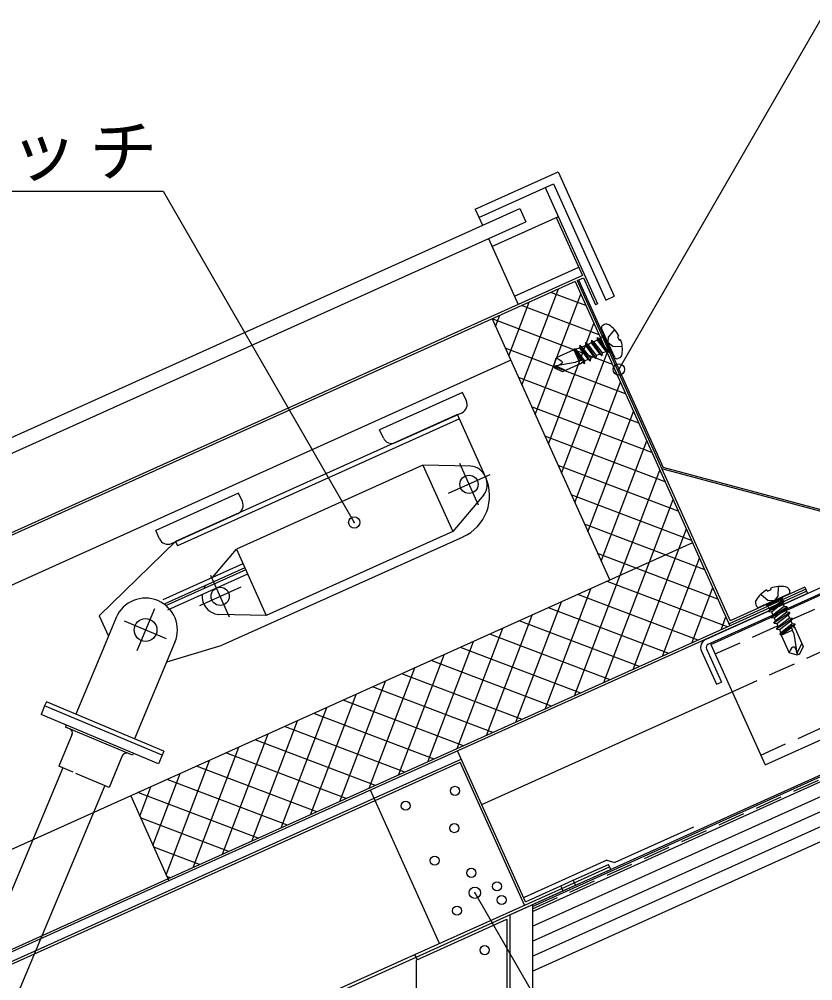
# Model space of a CAD drawing. Units: millimetres on the paper, enlarged 30 times, with parts at other scales. Extents: x -13026 to 11694, y -3820 to 4610.
# Drawn here: x -4223 to -3176, y 1605 to 2873 of the extents above; entities that cross this region are included whole.
import ezdxf

# ---------------------------------------------------------------- set-up
doc = ezdxf.new("R2010")
doc.units = ezdxf.units.MM
doc.header["$LTSCALE"] = 30
doc.header["$PDMODE"] = 32
doc.header["$PDSIZE"] = 15
doc.linetypes.add('CHAIN1', pattern=[8, 5, -1, 1, -1])
doc.linetypes.add('DASHED1', pattern=[1.8, 1.2, -0.6])
doc.layers.add('0-1', color=7, linetype='Continuous')
doc.styles.add('ＭＳ ゴシック', font='')
doc.styles.get('ＭＳ ゴシック').set_extended_font_data('MS Gothic')

msp = doc.modelspace()

# ---------------------------------------------------------------- linework, layer by layer
at = {"layer": '0-1'}
for p, q in [((-3431.74, 2410.92), (-3016.27, 3130.53)), ((-3528.81, 2650.75), (-3459.87, 2497.55)), ((-4671, 2646.19), (-4033.08, 2646.19)), ((-4033.08, 2646.19), (-3780.77, 2209.17)), ((-8278.81, 500.52), (-3562.43, 2623.11)), ((-3621.28, 2622.29), (-3611.68, 2600.95)), ((-3599.12, 2573.05), (-3511.58, 2612.45)), ((-3562.43, 2623.11), (-3554.55, 2605.61)), ((-3514.31, 2611.22), (-3479.84, 2534.62)), ((-3603.8, 2583.44), (-3564.65, 2496.45)), ((-3569.57, 2507.39), (-3484.76, 2545.56)), ((-3479.84, 2534.62), (-8267.34, 380.01)), ((-3489.55, 2526.95), (-8255.17, 382.2)), ((-3489.55, 2526.95), (-3285.17, 2072.83)), ((-3486.81, 2528.19), (-3478.61, 2531.88)), ((-3486.81, 2528.19), (-3284.9, 2079.53)), ((-3484.9, 2529.05), (-3373.47, 2281.45)), ((-3478.61, 2531.88), (-3462.6, 2496.31)), ((-3559.55, 2390.11), (-3511.38, 2517.13)), ((-3475.18, 2495.02), (-3521.49, 2512.58)), ((-3576.97, 2428.8), (-3550.07, 2499.72)), ((-3542.14, 2351.42), (-3481.96, 2510.09)), ((-3448.92, 2502.47), (-3437.98, 2507.4)), ((-3457.76, 2456.33), (-3560.18, 2495.17)), ((-3459.87, 2497.55), (-3462.6, 2496.31)), ((-3598.98, 2477.71), (-3443.85, 2133.01)), ((-3440.35, 2417.64), (-3598.86, 2477.76)), ((-3594.38, 2467.48), (-3588.76, 2482.31)), ((-3524.73, 2312.73), (-3464.55, 2471.41)), ((-3437.27, 2426.78), (-3454.51, 2465.08)), ((-3450.76, 2470.06), (-3453, 2469.05)), ((-3467.87, 2449.69), (-3468.26, 2445.83)), ((-3453.79, 2428.72), (-3467.87, 2449.69)), ((-3467.87, 2449.69), (-3464.72, 2447.43)), ((-3460.54, 2449.31), (-3464.72, 2447.43)), ((-3460.15, 2453.17), (-3460.54, 2449.31)), ((-3460.54, 2449.31), (-3448.61, 2434.2)), ((-3452.51, 2454.91), (-3457.22, 2451.06)), ((-3445.82, 2434.66), (-3457.22, 2451.06)), ((-3452.51, 2455.78), (-3452.51, 2454.91)), ((-3452.07, 2455.27), (-3452.51, 2455.78)), ((-3452.51, 2454.91), (-3448.25, 2446.8)), ((-3443, 2435.12), (-3452.07, 2455.27)), ((-3422.94, 2378.95), (-3581.62, 2439.13)), ((-3491.11, 2436.77), (-3514.55, 2426.22)), ((-3491.11, 2436.77), (-3491.06, 2437.67)), ((-3491.11, 2436.77), (-3484.5, 2422.08)), ((-3481.36, 2422.65), (-3491.11, 2436.77)), ((-3489.67, 2438.29), (-3491.06, 2437.67)), ((-3480.26, 2422.84), (-3491.06, 2437.67)), ((-3489.67, 2438.29), (-3488.48, 2437.43)), ((-3479.88, 2422.9), (-3489.67, 2438.29)), ((-3484.92, 2438.34), (-3488.48, 2437.43)), ((-3483.7, 2438.88), (-3484.92, 2438.34)), ((-3483.31, 2442.74), (-3483.7, 2438.88)), ((-3483.7, 2438.88), (-3472.38, 2424.04)), ((-3469.23, 2421.78), (-3483.31, 2442.74)), ((-3483.31, 2442.74), (-3480.16, 2440.48)), ((-3475.98, 2442.36), (-3480.16, 2440.48)), ((-3475.59, 2446.22), (-3475.98, 2442.36)), ((-3475.98, 2442.36), (-3464.66, 2427.52)), ((-3461.51, 2425.25), (-3475.59, 2446.22)), ((-3475.59, 2446.22), (-3472.44, 2443.95)), ((-3468.26, 2445.83), (-3472.44, 2443.95)), ((-3468.26, 2445.83), (-3456.94, 2430.99)), ((-3445.96, 2433.3), (-3445.82, 2434.66)), ((-3443, 2435.12), (-3445.82, 2434.66)), ((-3574.35, 2422.99), (-8121.11, 376.73)), ((-3507.32, 2274.04), (-3447.14, 2432.72)), ((-3484.5, 2422.08), (-3489.37, 2419.88)), ((-3476.95, 2418.3), (-3476.56, 2422.16)), ((-3469.23, 2421.78), (-3472.38, 2424.04)), ((-3469.23, 2421.78), (-3468.84, 2425.64)), ((-3461.51, 2425.25), (-3464.66, 2427.52)), ((-3461.51, 2425.25), (-3461.12, 2429.11)), ((-3453.79, 2428.72), (-3456.94, 2430.99)), ((-3453.79, 2428.72), (-3453.4, 2432.59)), ((-3448.61, 2434.2), (-3450.47, 2433.9)), ((-3446.97, 2432.85), (-3448.61, 2434.2)), ((-3445.96, 2433.3), (-3446.97, 2432.85)), ((-3431.06, 2426.29), (-3433.3, 2425.28)), ((-3506.17, 2407.62), (-3516.4, 2412.55)), ((-3502.12, 2409.44), (-3515.09, 2415.7)), ((-3489.37, 2419.88), (-3511.9, 2416.22)), ((-3482.74, 2418.16), (-3506.17, 2407.62)), ((-3479.94, 2420.6), (-3479.66, 2420.26)), ((-3479.17, 2421.35), (-3476.95, 2418.3)), ((-3479, 2421.53), (-3476.95, 2418.3)), ((-3405.53, 2340.26), (-3564.21, 2400.44)), ((-3489.91, 2235.35), (-3429.73, 2394.03)), ((-3637.9, 2380.63), (-3747.33, 2331.39)), ((-3632.97, 2369.69), (-3637.9, 2380.63)), ((-3388.12, 2301.57), (-3546.79, 2361.75)), ((-3644.46, 2351.36), (-4016.52, 2183.92)), ((-3642, 2345.89), (-4014.06, 2178.45)), ((-3726.53, 2314.42), (-3638.99, 2353.82)), ((-3607.53, 2269.29), (-3644.46, 2351.36)), ((-3472.5, 2196.66), (-3412.31, 2355.34)), ((-3742.4, 2320.44), (-3747.33, 2331.39)), ((-3370.71, 2262.88), (-3529.38, 2323.07)), ((-3455.08, 2157.97), (-3394.9, 2316.65)), ((-3690.15, 2284.74), (-3936.36, 2173.94)), ((-3690.15, 2284.74), (-3650.75, 2197.2)), ((-3627, 2283.32), (-3690.15, 2284.74)), ((-3353.29, 2224.2), (-3511.97, 2284.38)), ((-3490.31, 1980.5), (-3377.49, 2277.96)), ((-3010.98, 2182.15), (-3374.97, 2279.68)), ((-3009.48, 2183.92), (-3373.47, 2281.45)), ((-3933.35, 2247.66), (-4042.78, 2198.42)), ((-3928.43, 2236.72), (-3933.35, 2247.66)), ((-3609.94, 2245.41), (-3650.75, 2197.2)), ((-3335.88, 2185.51), (-3494.56, 2245.69)), ((-3451.62, 1997.92), (-3360.08, 2239.27)), ((-4021.99, 2181.46), (-3934.45, 2220.85)), ((-3318.47, 2146.82), (-3477.15, 2207)), ((-4037.86, 2187.47), (-4042.78, 2198.42)), ((-3650.75, 2197.2), (-3896.96, 2086.39)), ((-3412.93, 2015.33), (-3342.67, 2200.58)), ((-4016.52, 2183.92), (-4117.19, 2085.97)), ((-3334.42, 2182.25), (-4075.8, 1848.6)), ((-4016.52, 2183.92), (-4014.06, 2178.45)), ((-3637.62, 2189.95), (-3954.96, 2047.13)), ((-3316.77, 2055.32), (-3037.72, 2180.9)), ((-3967.85, 2136.73), (-3936.36, 2173.94)), ((-3936.36, 2173.94), (-3896.96, 2086.39)), ((-3301.06, 2108.13), (-3459.73, 2168.31)), ((-3313.81, 2048.75), (-3034.77, 2174.33)), ((-3310.34, 2048.34), (-3036.77, 2171.46)), ((-3374.24, 2032.74), (-3325.26, 2161.89)), ((-3545.74, 1696.32), (-2561.67, 2139.2)), ((-3288.56, 2071.3), (-3447.23, 2131.48)), ((-3183.95, 2118.38), (-4026.55, 1739.17)), ((-3977.17, 2125.72), (-3976.85, 2126.11)), ((-3545.74, 1676.58), (-2554.29, 2122.78)), ((-3528.99, 1963.09), (-3468.81, 2121.77)), ((-3335.55, 2050.15), (-3307.84, 2123.21)), ((-3185.18, 2121.12), (-3286.4, 2075.56)), ((-3186.41, 2123.85), (-3284.9, 2079.53)), ((-3207.32, 2120.76), (-3206.31, 2118.52)), ((-3186.41, 2123.85), (-3182.72, 2115.64)), ((-3182.72, 2115.64), (-4025.32, 1736.43)), ((-3545.74, 1656.84), (-2546.9, 2106.37)), ((-3327.24, 2053.89), (-3485.92, 2114.07)), ((-3207.82, 2114.55), (-3246.12, 2097.31)), ((-3216.15, 2108.83), (-3236.3, 2099.76)), ((-3215.69, 2106), (-3232.09, 2094.6)), ((-3216.15, 2108.83), (-3215.69, 2106)), ((-3214.33, 2105.86), (-3215.69, 2106)), ((-3213.88, 2104.85), (-3215.24, 2103.21)), ((-3214.33, 2105.86), (-3213.88, 2104.85)), ((-3567.68, 1945.68), (-3507.5, 2104.36)), ((-3365.93, 2036.48), (-3524.61, 2096.66)), ((-3251.09, 2101.06), (-3250.08, 2098.82)), ((-3236.3, 2099.76), (-3236.82, 2099.31)), ((-3236.82, 2099.31), (-3235.94, 2099.31)), ((-3235.94, 2099.31), (-3227.83, 2103.57)), ((-3235.94, 2099.31), (-3232.09, 2094.6)), ((-3209.76, 2098.03), (-3230.73, 2083.95)), ((-3230.34, 2091.28), (-3215.24, 2103.21)), ((-3226.87, 2083.56), (-3212.02, 2094.88)), ((-3215.24, 2103.21), (-3214.93, 2101.35)), ((-3209.76, 2098.03), (-3213.62, 2098.42)), ((-3209.76, 2098.03), (-3212.02, 2094.88)), ((-4117.19, 2085.97), (-4105.15, 2059.22)), ((-4094.91, 2083.63), (-4111.8, 2043.4)), ((-3896.96, 2086.39), (-3960.11, 2087.82)), ((-3606.37, 1928.27), (-3546.19, 2086.95)), ((-3545.74, 1637.1), (-2539.51, 2089.95)), ((-3296.86, 2067.56), (-3290.43, 2084.52)), ((-3234.2, 2091.67), (-3230.34, 2091.28)), ((-3230.73, 2083.95), (-3228.46, 2087.1)), ((-3230.73, 2083.95), (-3226.87, 2083.56)), ((-3230.34, 2091.28), (-3228.46, 2087.1)), ((-3206.28, 2090.31), (-3227.25, 2076.23)), ((-3226.87, 2083.56), (-3224.98, 2079.38)), ((-3202.81, 2082.59), (-3223.78, 2068.51)), ((-3223.39, 2075.84), (-3208.55, 2087.16)), ((-3219.92, 2068.12), (-3205.08, 2079.44)), ((-3206.28, 2090.31), (-3210.14, 2090.7)), ((-3206.28, 2090.31), (-3208.55, 2087.16)), ((-3202.81, 2082.59), (-3206.67, 2082.98)), ((-3202.81, 2082.59), (-3205.08, 2079.44)), ((-3645.06, 1910.86), (-3584.88, 2069.53)), ((-3404.62, 2019.07), (-3563.3, 2079.25)), ((-3545.74, 1617.36), (-2532.12, 2073.54)), ((-3227.25, 2076.23), (-3224.98, 2079.38)), ((-3227.25, 2076.23), (-3223.39, 2075.84)), ((-3223.78, 2068.51), (-3221.51, 2071.66)), ((-3223.78, 2068.51), (-3219.92, 2068.12)), ((-3223.39, 2075.84), (-3221.51, 2071.66)), ((-3219.92, 2068.12), (-3219.37, 2066.91)), ((-3219.37, 2066.91), (-3218.47, 2063.34)), ((-3203.93, 2071.94), (-3219.32, 2062.15)), ((-3203.88, 2071.56), (-3218.7, 2060.76)), ((-3203.68, 2070.46), (-3217.8, 2060.71)), ((-3217.8, 2060.71), (-3203.11, 2067.32)), ((-3199.33, 2074.87), (-3203.19, 2075.26)), ((-3203.11, 2067.32), (-3200.91, 2062.45)), ((-3202.56, 2072.82), (-3199.33, 2074.87)), ((-3202.38, 2072.65), (-3199.33, 2074.87)), ((-3201.64, 2071.88), (-3201.29, 2072.16)), ((-3199.2, 2069.08), (-3188.65, 2045.65)), ((-3443.31, 2001.65), (-3601.99, 2061.84)), ((-3219.32, 2062.15), (-3218.47, 2063.34)), ((-3219.32, 2062.15), (-3218.7, 2060.76)), ((-3217.8, 2060.71), (-3218.7, 2060.76)), ((-3217.8, 2060.71), (-3207.25, 2037.27)), ((-3200.91, 2062.45), (-3197.25, 2039.93)), ((-4111.8, 2043.4), (-4148.32, 1956.38)), ((-4017.46, 2051.12), (-4070.87, 1923.87)), ((-4028.22, 2025.48), (-3954.96, 2047.13)), ((-3683.75, 1893.45), (-3623.57, 2052.12)), ((-3482, 1984.24), (-3640.68, 2044.42)), ((-3316.22, 2042.4), (-3296.52, 1998.63)), ((-3310.34, 2048.34), (-3238.93, 1889.67)), ((-3190.47, 2049.7), (-3196.74, 2036.73)), ((-3188.65, 2045.65), (-3193.59, 2035.42)), ((-3722.44, 1876.03), (-3662.26, 2034.71)), ((-3575.74, 1691.7), (-2816.68, 2033.31)), ((-3545.74, 1702.9), (-2813.91, 2032.26)), ((-3322.79, 2039.45), (-3303.09, 1995.68)), ((-3761.13, 1858.62), (-3700.95, 2017.3)), ((-3520.69, 1966.83), (-3679.37, 2027.01)), ((-3559.38, 1949.42), (-3718.05, 2009.6)), ((-3238.93, 1889.67), (-2965.36, 2012.79)), ((-3799.82, 1841.21), (-3739.64, 1999.89)), ((-3598.07, 1932.01), (-3756.74, 1992.19)), ((-3303.09, 1995.68), (-3296.52, 1998.63)), ((-3838.51, 1823.8), (-3778.32, 1982.48)), ((-3612.69, 1837.26), (-3282.27, 1985.97)), ((-4189.37, 1967.11), (-4194.01, 1956.04)), ((-4187.05, 1972.64), (-4189.37, 1967.11)), ((-4034.46, 1902.08), (-4189.37, 1967.11)), ((-4032.14, 1907.62), (-4187.05, 1972.64)), ((-3636.76, 1914.6), (-3795.43, 1974.78)), ((-4039.11, 1891.02), (-4194.01, 1956.04)), ((-4070.87, 1923.87), (-4148.32, 1956.38)), ((-3877.19, 1806.39), (-3817.01, 1965.06)), ((-3675.44, 1897.18), (-3834.12, 1957.36)), ((-4160.82, 1942.11), (-4161.98, 1939.34)), ((-3915.88, 1788.97), (-3855.7, 1947.65)), ((-4153.24, 1929.16), (-4170.65, 1887.67)), ((-3954.57, 1771.56), (-3894.39, 1930.24)), ((-3714.13, 1879.77), (-3872.81, 1939.95)), ((-3752.82, 1862.36), (-3911.5, 1922.54)), ((-4034.46, 1902.08), (-4039.11, 1891.02)), ((-4032.14, 1907.62), (-4034.46, 1902.08)), ((-3993.26, 1754.15), (-3933.08, 1912.83)), ((-3791.51, 1844.95), (-3950.19, 1905.13)), ((-3554.94, 1708.92), (-3644.45, 1907.84)), ((-4028.98, 1744.57), (-3971.77, 1895.42)), ((-3754.54, 1845.43), (-3639.64, 1897.14)), ((-3753.31, 1842.7), (-3641.14, 1893.17)), ((-3556.2, 1704.41), (-3641.14, 1893.17)), ((-4165.12, 1885.35), (-4521.05, 1037.4)), ((-4151.88, 1879.79), (-4170.65, 1887.67)), ((-4046.39, 1783.26), (-4010.46, 1878)), ((-3830.2, 1827.54), (-3988.88, 1887.72)), ((-3868.89, 1810.12), (-4027.57, 1870.31)), ((-4109.8, 1862.13), (-4465.72, 1014.18)), ((-3907.58, 1792.71), (-4066.25, 1852.89)), ((-4063.8, 1821.95), (-4049.15, 1860.59)), ((-3668.36, 1653.93), (-3759.35, 1856.13)), ((-5326.65, 1137.98), (-3754.54, 1845.43)), ((-5325.42, 1135.24), (-3753.31, 1842.7)), ((-4075.8, 1848.6), (-5115.37, 1380.74)), ((-4075.8, 1848.6), (-4025.32, 1736.43)), ((-3946.27, 1775.3), (-4062.68, 1819.45)), ((-3333.46, 1807.32), (-3437.04, 1760.7)), ((-3984.96, 1757.89), (-4045.27, 1780.76)), ((-3447.4, 1763.98), (-3556.83, 1714.72)), ((-3447.4, 1763.98), (-3437.04, 1760.7)), ((-3492.02, 1737.24), (-3445.51, 1758.16)), ((-3490.54, 1733.95), (-3444.03, 1754.88)), ((-3489.06, 1730.67), (-3442.55, 1751.6)), ((-3442.55, 1751.6), (-3445.51, 1758.16)), ((-4026.55, 1739.17), (-5066.12, 1271.31)), ((-4023.64, 1740.48), (-4027.86, 1742.08)), ((-3508.43, 1729.85), (-3492.02, 1737.24)), ((-3492.02, 1737.24), (-3490.54, 1733.95)), ((-4025.32, 1736.43), (-5064.89, 1268.58)), ((-3554.94, 1708.92), (-3508.43, 1729.85)), ((-3508.43, 1729.85), (-3506.95, 1726.57)), ((-3506.95, 1726.57), (-3490.54, 1733.95)), ((-3506.95, 1726.57), (-3490.54, 1733.95)), ((-3506.95, 1726.57), (-3505.48, 1723.28)), ((-3505.48, 1723.28), (-3489.06, 1730.67)), ((-3490.54, 1733.95), (-3489.06, 1730.67)), ((-3699.34, 1636.04), (-3505.48, 1723.28)), ((-3545.74, 1705.2), (-3545.74, 1419.97)), ((-3575.74, 1691.66), (-3575.74, -600.59)), ((-3699.34, 1632.09), (-3579.34, 1686.1)), ((-3579.34, 1686.1), (-3579.34, -597.59)), ((-5208.02, 957.13), (-3699.34, 1636.04)), ((-3697.86, 1632.76), (-3700.82, 1639.33)), ((-3699.34, 1632.09), (-3699.34, -474.59))]:
    msp.add_line(p, q, dxfattribs=at)
at = {"layer": '0-1', "linetype": 'DASHED1'}
for p, q in [((-3437.44, 2463.4), (-3445.38, 2453.7)), ((-3427.22, 2440.67), (-3439.74, 2441.17)), ((-3304.67, 2035.76), (-3031.1, 2158.88)), ((-3545.74, 1699.61), (-2562.9, 2141.93)), ((-3221.7, 2124.61), (-3222.2, 2112.08)), ((-3282.27, 1985.97), (-3008.7, 2109.09)), ((-3244.43, 2114.38), (-3234.73, 2106.44)), ((-3244.59, 1902.25), (-2971.02, 2025.37))]:
    msp.add_line(p, q, dxfattribs=at)
at = {"layer": '0-1', "color": 4, "linetype": 'CHAIN1'}
for p, q in [((-3617.1, 2232.08), (-3641.72, 2286.8)), ((-3602.05, 2271.75), (-3656.77, 2247.13)), ((-3945.38, 2084.34), (-3970.01, 2139.05)), ((-3930.34, 2124.01), (-3985.05, 2099.38)), ((-4044.57, 2095.03), (-4067.79, 2039.71)), ((-4028.52, 2055.76), (-4083.84, 2078.98))]:
    msp.add_line(p, q, dxfattribs=at)
at = {"layer": '0-1', "color": 4}
for p, q in [((-3927.74, 2154.79), (-4033.42, 2107.22)), ((-3925.28, 2149.31), (-4030.96, 2101.75)), ((-3924.05, 2146.58), (-4029.73, 2099.02)), ((-3921.59, 2141.11), (-4027.27, 2093.55))]:
    msp.add_line(p, q, dxfattribs=at)
at = {"layer": '0-1'}
for points in [[(-3621.28, 2622.29), (-3511.85, 2671.54), (-3437.98, 2507.4)], [(-3616.36, 2611.35), (-3517.87, 2655.67), (-3448.92, 2502.47)], [(-8278.81, 500.52), (-8270.93, 483.01), (-3554.55, 2605.61)], [(-3450.47, 2433.9), (-3453.4, 2432.59), (-3464.72, 2447.43)], [(-3453.11, 2442.68), (-3460.15, 2453.17), (-3457.22, 2451.06)], [(-3431.72, 2455.42), (-3433.43, 2454.51), (-3431.2, 2449.57), (-3429.4, 2450.25)], [(-3472.38, 2424.04), (-3476.56, 2422.16), (-3488.48, 2437.43)], [(-3464.66, 2427.52), (-3468.84, 2425.64), (-3480.16, 2440.48)], [(-3456.94, 2430.99), (-3461.12, 2429.11), (-3472.44, 2443.95)], [(-3445.96, 2433.3), (-3453.11, 2442.68), (-3446.97, 2432.85)], [(-3516.4, 2412.55), (-3517.63, 2415.29), (-3514.55, 2426.22)], [(-3514.55, 2426.22), (-3511.94, 2424.89), (-3509.6, 2423.56), (-3507.77, 2422.25), (-3506.65, 2420.97), (-3506.49, 2419.76), (-3507.12, 2418.81), (-3508.3, 2417.95), (-3509.93, 2417.11), (-3511.9, 2416.22)], [(-3482.74, 2418.16), (-3481.2, 2419.49), (-3479.69, 2420.84), (-3478.6, 2422), (-3478.29, 2422.76), (-3479.04, 2422.97), (-3480.58, 2422.79), (-3482.53, 2422.42), (-3484.5, 2422.08)], [(-3517.02, 2413.92), (-3516.57, 2414.44), (-3516.11, 2414.93), (-3515.62, 2415.36), (-3515.09, 2415.7), (-3514.36, 2415.98), (-3513.58, 2416.14), (-3512.75, 2416.2), (-3511.9, 2416.22)], [(-3476.95, 2418.3), (-3479.66, 2420.26), (-3482.74, 2418.16)], [(-3236.45, 2120.1), (-3235.55, 2118.39), (-3230.6, 2120.62), (-3231.28, 2122.43)], [(-3214.33, 2105.86), (-3223.72, 2098.71), (-3213.88, 2104.85)], [(-3223.72, 2098.71), (-3234.2, 2091.67), (-3232.09, 2094.6)], [(-3214.93, 2101.35), (-3213.62, 2098.42), (-3228.46, 2087.1)], [(-3212.02, 2094.88), (-3210.14, 2090.7), (-3224.98, 2079.38)], [(-3208.55, 2087.16), (-3206.67, 2082.98), (-3221.51, 2071.66)], [(-3205.08, 2079.44), (-3203.19, 2075.26), (-3218.47, 2063.34)], [(-3199.2, 2069.08), (-3200.52, 2070.62), (-3201.87, 2072.13), (-3203.03, 2073.23), (-3203.79, 2073.53), (-3204.01, 2072.78), (-3203.82, 2071.24), (-3203.45, 2069.29), (-3203.11, 2067.32)], [(-3199.33, 2074.87), (-3201.29, 2072.16), (-3199.2, 2069.08)], [(-3207.25, 2037.27), (-3205.93, 2039.89), (-3204.59, 2042.22), (-3203.28, 2044.05), (-3202.01, 2045.17), (-3200.79, 2045.34), (-3199.85, 2044.7), (-3198.98, 2043.52), (-3198.14, 2041.89), (-3197.25, 2039.93)], [(-3193.59, 2035.42), (-3196.32, 2034.19), (-3207.25, 2037.27)], [(-3194.95, 2034.8), (-3195.47, 2035.25), (-3195.96, 2035.71), (-3196.39, 2036.2), (-3196.74, 2036.73), (-3197.02, 2037.46), (-3197.17, 2038.24), (-3197.23, 2039.07), (-3197.25, 2039.93)], [(-4072.3, 1904.95), (-4073.46, 1902.19), (-4161.98, 1939.34)], [(-4086.85, 1901.3), (-4104.27, 1859.81), (-4148.13, 1878.22)], [(-5209.5, 960.41), (-3700.82, 1639.33), (-3506.95, 1726.57)], [(-3621.76, 1720.89), (-2974.81, 600.33), (-1411.3, 600.33)]]:
    msp.add_lwpolyline(points, dxfattribs=at)
at = {"layer": '0-1', "linetype": 'DASHED1'}
for points in [[(-3439.74, 2441.17), (-3445.89, 2445.93), (-3445.38, 2453.7)], [(-3222.2, 2112.08), (-3226.97, 2105.93), (-3234.73, 2106.44)]]:
    msp.add_lwpolyline(points, dxfattribs=at)
at = {"layer": '0-1'}
for centre, radius in [((-3629.41, 2259.44), 12), ((-3957.7, 2111.7), 12), ((-4056.18, 2067.37), 15), ((-3647.92, 1855.18), 6), ((-3713.12, 1835.53), 6), ((-3648.81, 1806.05), 6), ((-3674.71, 1763.18), 6), ((-3626.48, 1747.1), 6), ((-3592.54, 1729.24), 6), ((-3586.29, 1711.38), 6), ((-3645.24, 1697.08), 6), ((-3608.91, 1645.16), 6)]:
    msp.add_circle(centre, radius, dxfattribs=at)
for centre, radius, start, end in [((-3451.77, 2466.31), 3, 114.23, 204.23), ((-3448.19, 2464.63), 6, 57.28573, 114.23), ((-3466.03, 2436.87), 39, 28.398, 57.28573), ((-3454.29, 2457.29), 3, 317.80817, 24.23), ((-3466.03, 2436.87), 39, 351.17426, 20.06199), ((-3442.96, 2432.12), 3, 24.23, 90.65181), ((-3434.54, 2428.01), 3, 204.23, 294.23), ((-3433.42, 2431.81), 6, 294.23, 351.17426), ((-3643.91, 2364.77), 12, 294.23, 24.23), ((-3731.46, 2325.37), 12, 204.23, 294.23), ((-3629.41, 2259.44), 24, 324.23, 84.23), ((-3662.24, 2244.67), 60, 294.23, 24.23), ((-3939.37, 2231.8), 12, 294.23, 24.23), ((-4026.91, 2192.4), 12, 204.23, 294.23), ((-3957.7, 2111.7), 24, 144.23, 155.63962), ((-3217.9, 2085.79), 39, 118.398, 147.28573), ((-3217.9, 2085.79), 39, 81.17426, 110.06199), ((-3212.84, 2118.4), 6, 24.23, 81.17426), ((-3209.05, 2117.29), 3, 294.23, 24.23), ((-4056.18, 2067.37), 42, 337.23, 157.23), ((-3957.7, 2111.7), 24, 174.23, 264.23), ((-3245.67, 2103.63), 6, 147.28573, 204.23), ((-3213.15, 2108.86), 3, 114.23, 180.65181), ((-3247.35, 2100.05), 3, 204.23, 294.23), ((-3238.32, 2097.53), 3, 47.80817, 114.23), ((-3311.84, 2044.37), 12, 114.23, 204.23), ((-3311.84, 2044.37), 4.8, 114.23, 204.23), ((-4158.77, 1931.49), 6, 337.23, 67.23), ((-4081.32, 1898.98), 6, 67.23, 157.23)]:
    msp.add_arc(centre, radius, start, end, dxfattribs=at)
for p in [(-3431.74, 2410.92), (-3780.77, 2209.17), (-3621.76, 1720.89)]:
    msp.add_point(p, dxfattribs=at)
at = {"layer": '0-1', "color": 254}
msp.add_solid([(-2429.54, 1330.15), (-2429.54, 1922.32), (-3575.74, 1406.47)], dxfattribs=at)

# ---------------------------------------------------------------- texts
at = {"layer": '0-1', "insert": (-4656.81, 2658.75), "char_height": 65.98, "attachment_point": 7, "style": 'ＭＳ ゴシック'}
msp.add_mtext('\\T1.17;温度スイッチ', dxfattribs=at)

doc.saveas('drawing.dxf')
